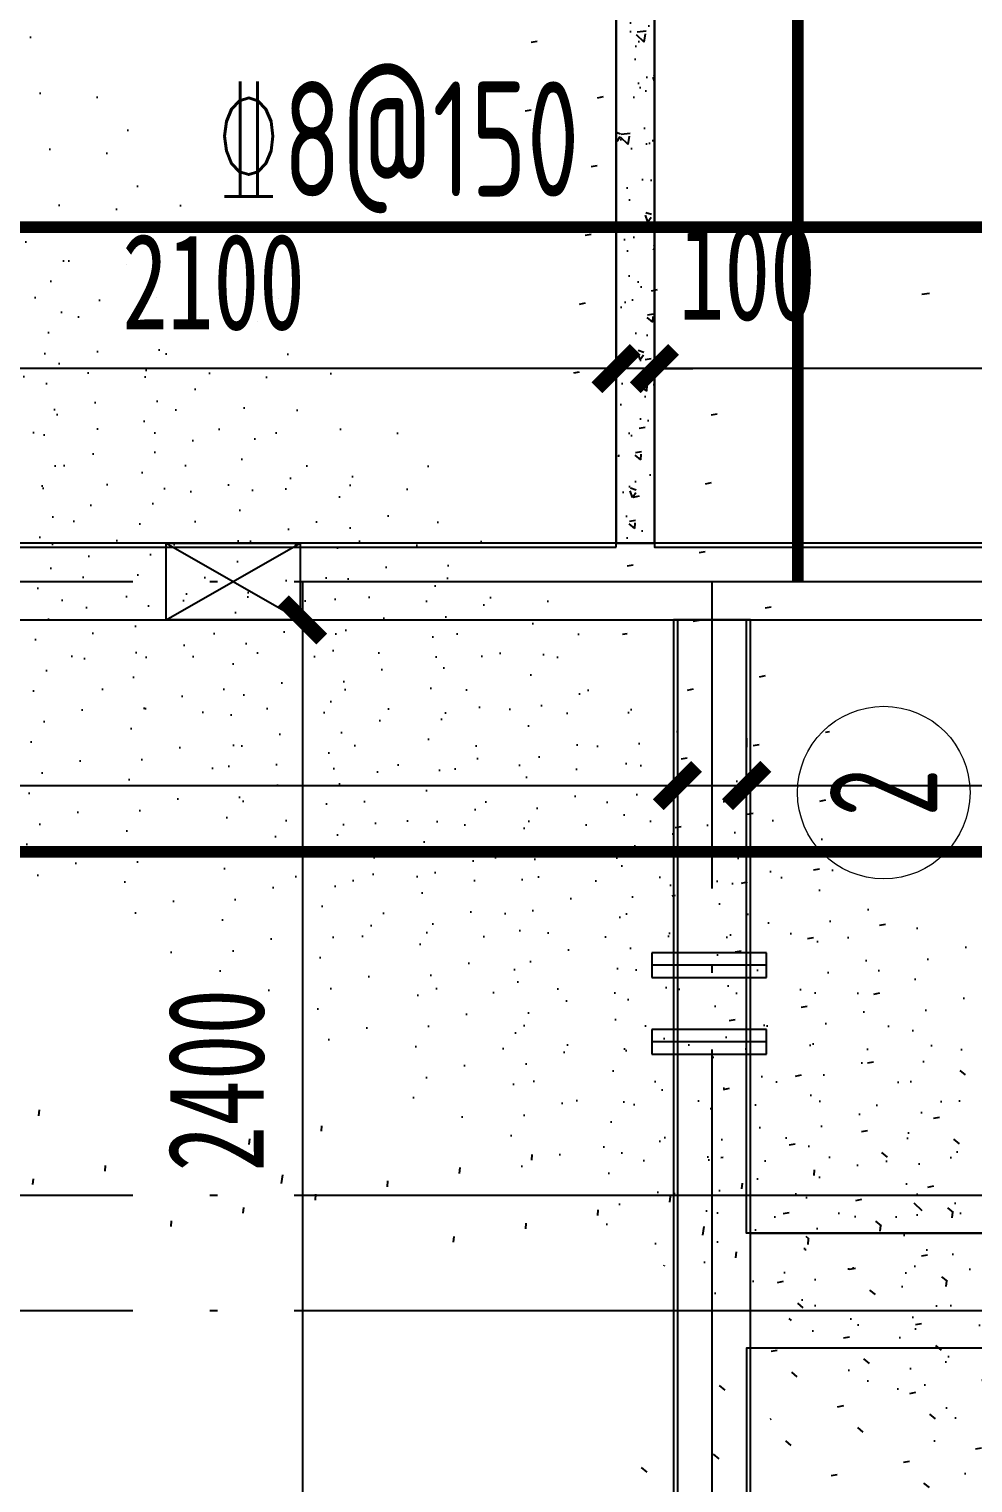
# Model space of a CAD drawing. Extents: x -3200779283 to -8106663, y 659664 to 1123462.
# Drawn here: x -8155031 to -8152570, y 1011388 to 1015179 of the extents above; entities that cross this region are included whole.
import ezdxf
from ezdxf.enums import TextEntityAlignment as Align

# ---------------------------------------------------------------- set-up
doc = ezdxf.new("R2010")
doc.units = 0
doc.header["$LTSCALE"] = 1000
doc.header["$MEASUREMENT"] = 0
for name, pattern in [('120-墙体$0$CENTER2', [1.125, 0.75, -0.125, 0.125, -0.125]), ('3#-轴线$0$DOTE', [2.4200000000000004, 2, -0.2, 0.02, -0.2]), ('DASH', [0.35, 0.25, -0.1])]:
    doc.linetypes.add(name, pattern=pattern)
doc.layers.get('Defpoints').update_dxf_attribs({"color": 30, "linetype": 'DASH'})
for name, color, linetype in [('120-墙体$0$DUCT-排烟中心线', 5, '120-墙体$0$CENTER2'), ('120-墙体$0$DUCT-排烟管', 2, 'Continuous'), ('120-墙体$0$S-WALL-BEAM', 120, 'Continuous'), ('120-墙体$0$暖-首层和标准层暖通套管_TZ$0$H-暖洞-穿梁', 3, 'Continuous'), ('3#-轴线$0$A-ANNO-DOTE', 10, '3#-轴线$0$DOTE'), ('3#4#5#$0$S-ANNO-TEXT', 7, 'Continuous'), ('3#4#5#$0$S-DIMS-SLAB', 120, 'Continuous'), ('3#4#5#$0$S-PC-SLAB', 6, 'Continuous'), ('3#4#5#$0$S-WALL-HATC', 253, 'Continuous'), ('S-ANNO-TEXT', 7, 'Continuous'), ('S-REIN', 1, 'Continuous'), ('S-REIN-TEXT', 7, 'Continuous')]:
    doc.layers.add(name, color=color, linetype=linetype)
doc.layers.add('提资不打印', color=2, linetype='Continuous', plot=False)
doc.styles.add('3#4#5#$0$楷体', font='', dxfattribs={"width": 0.7})
doc.styles.add('FromPkpm', font='Pkpmeng', dxfattribs={"width": 0.7, "bigfont": 'Pkpmchn'})
doc.styles.get('3#4#5#$0$楷体').set_extended_font_data('KaiTi_GB2312')
doc.dimstyles.new('3#4#5#$0$TSSD_100_100', dxfattribs={"dimtxt": 250, "dimasz": 100, "dimexe": 100, "dimexo": 250, "dimgap": 100, "dimtad": 1, "dimdec": 0, "dimzin": 0, "dimdsep": 46, "dimtxsty": '3#4#5#$0$楷体', "dimblk": '3#4#5#$0$_ArchTick', "dimcen": 0, "dimdle": 100, "dimclrt": 7, "dimadec": 0, "dimazin": 0, "dimtfac": 1, "dimtdec": 0, "dimtix": 1, "dimtmove": 2, "dimatfit": 3, "dimfxl": 1, "dimtolj": 1, "dimtzin": 0, "dimarcsym": 0})

# ---------------------------------------------------------------- blocks, each defined once
blk = doc.blocks.new('jf')
at = {"layer": 'S-REIN', "const_width": 30}
blk.add_lwpolyline([(-8168020.190411068, 1012833.484939759), (-8168020.190411068, 1013033.484939759), (-8147836.507994623, 1013033.485916322), (-8147836.507994623, 1012833.485916322)], dxfattribs=at)
at = {"layer": 'S-REIN-TEXT', "lineweight": 18}
blk.add_circle((-8150080.471343368, 1013188.017463509), 225, dxfattribs=at)
at = {"layer": '提资不打印', "color": 2, "const_width": 30}
for points in [[(-8150304.526322826, 1013738.016486946), (-8150304.526322826, 1016938.016486946)], [(-8155776.792924388, 1014662.017463509), (-8147876.407182201, 1014662.017463509)]]:
    blk.add_lwpolyline(points, dxfattribs=at)
at = {"layer": 'S-REIN-TEXT', "lineweight": 18, "style": 'FromPkpm', "width": 0.7}
blk.add_text('2', height=280, rotation=450, dxfattribs=at).set_placement((-8150080.471343368, 1013188.017463509), align=Align.MIDDLE_CENTER)
at = {"layer": '提资不打印', "lineweight": 25, "style": 'FromPkpm', "width": 0.7}
blk.add_text('%%1328@150', height=300, dxfattribs=at).set_placement((-8151826.600541576, 1014742.017463509))
blk = doc.blocks.new('3#4#5#$0$ban3')
at = {"layer": '3#4#5#$0$S-WALL-HATC', "ltscale": 100}
h = blk.add_hatch(dxfattribs=at)
h.set_pattern_fill('AR-CONC', color=256, scale=25, angle=-270.0000000000001, style=0)
h.set_pattern_definition([(139.9999999999999, (0, 0), (15.6880337456489, 179.3150456501884), [18.75, -206.25]), (84.99999999999994, (0, 0), (-188.048033425003, -34.68783340324987), [15, -165]), (190.4513999999999, (1.307335000019521, 14.94292000000132), (-172.3598855152383, 144.6273454285055), [15.9350475, -175.2855279999999]), (136.1841999999999, (-50, 0), (41.37975358225471, 266.8102621564111), [28.125, -309.375]), (186.6356, (-46.55167324998183, 22.23418625001796), (-243.5294677251103, 233.665676387176), [23.902572, -262.92825]), (81.18419999999995, (-50, 0), (-243.529650231331, 233.665486283407), [22.5, -247.5]), (111, (-37.5, 25), (100.6547226663348, 149.2267630296154), [18.75, -206.25]), (55.99999999999998, (-37.5, 25), (-181.2875112617132, 60.82883298039556), [15, -165]), (161.4514, (-29.11209850001615, 37.4355582499993), (-80.63262417748795, 210.0556571453725), [15.9350475, -175.285528]), (127.5, (0, 0), (-83.22346345782788, 3.039963829322726), [0, -162.9999999999999, 0, -167.4999999999999, 0, -165.6249999999999]), (97.49999999999993, (0, 0), (-98.60292797059002, 65.76738436053722), [0, -95.5, 0, -159.25, 0, -63.125]), (57.49999999999993, (0, -55.75), (5.638717933595033, 133.4556090431022), [0, -62.5, 0, -195, 0, -258.75]), (47.49999999999995, (0, -80.75), (-25.02624558307933, 145.7965423355966), [0, -81.25, 0, -129.5, 0, -183.75])])
h.paths.add_polyline_path([(-216732.0009944952, 412974.9999670067), (-216832.0009944952, 412974.9999670067), (-216832.0009944952, 409974.9999670067), (-216732.0009944952, 409974.9999670067)])
h.paths.add_polyline_path([(-214532.000995802, 412974.9999670067), (-214632.000995802, 412974.9999670067), (-214632.000995802, 409974.9999670067), (-214532.000995802, 409974.9999670067)])
h = blk.add_hatch(dxfattribs=at)
h.set_pattern_fill('AR-CONC', color=256, scale=25, angle=-270.0000000000001, style=0)
h.set_pattern_definition([(139.9999999999999, (-37341029879.81102, -2020433658.351167), (15.6880337456489, 179.3150456501884), [18.75, -206.25]), (84.99999999999994, (-37341029879.81102, -2020433658.351167), (-188.048033425003, -34.68783340324987), [15, -165]), (190.4513999999999, (-37341029878.50368, -2020433643.408247), (-172.3598855152383, 144.6273454285055), [15.93504749999986, -175.2855279999978]), (136.1841999999999, (-37341029929.81102, -2020433658.351167), (41.37975358225471, 266.8102621564111), [28.125, -309.375]), (186.6356, (-37341029926.36269, -2020433636.116981), (-243.5294677251103, 233.665676387176), [23.902572, -262.92825]), (81.18419999999995, (-37341029929.81102, -2020433658.351167), (-243.529650231331, 233.665486283407), [22.5, -247.5]), (111, (-37341029917.31102, -2020433633.351167), (100.6547226663348, 149.2267630296154), [18.75, -206.25]), (55.99999999999998, (-37341029917.31102, -2020433633.351167), (-181.2875112617132, 60.82883298039556), [15, -165]), (161.4514, (-37341029908.92312, -2020433620.915609), (-80.63262417748795, 210.0556571453725), [15.9350475, -175.285528]), (127.5, (-37341029879.81102, -2020433658.351167), (-83.22346345782788, 3.039963829322726), [0, -162.9999999999978, 0, -167.4999999999978, 0, -165.6249999999978]), (97.49999999999993, (-37341029879.81102, -2020433658.351167), (-98.60292797059002, 65.76738436053722), [0, -95.5, 0, -159.25, 0, -63.125]), (57.49999999999993, (-37341029879.81102, -2020433714.101167), (5.638717933595033, 133.4556090431022), [0, -62.5, 0, -195, 0, -258.75]), (47.49999999999995, (-37341029879.81102, -2020433739.101167), (-25.02624558307933, 145.7965423355966), [0, -81.25, 0, -129.5, 0, -183.75])])
h.paths.add_polyline_path([(-214282.0075875558, 407875.9277280352), (-214282.0075875558, 408175.9277280352), (-211832.3804074041, 408175.221341892), (-211832.380407404, 407875.221341892)])
at = {"layer": '3#4#5#$0$S-PC-SLAB'}
for points in [[(-214632.000995802, 409964.9999670067), (-214632.000995802, 412984.9999670067), (-216732.0009944952, 412984.9999670067), (-216732.0009944952, 409964.9999670067)], [(-211832.000995802, 409964.9999670067), (-211832.000995802, 412984.9999670067), (-214532.000995802, 412984.9999670067), (-214532.000995802, 409964.9999670067)], [(-214472.0009953861, 407375.0001829517), (-220092.0009953849, 407375.0001829517), (-220092.0009953849, 409775.0001829517), (-214472.0009953861, 409775.0001829517)], [(-214292.0078049984, 409775.0002631896), (-211822.0078049995, 409775.0002631896), (-211822.0078049995, 408175.9277280352), (-214292.0078049984, 408175.9277280352)], [(-214292.0078736024, 406375.9155135542), (-211022.0078736036, 406375.9155135542), (-211022.007587557, 407875.9277280353), (-214292.0075875558, 407875.9277280352)]]:
    blk.add_lwpolyline(points, close=True, dxfattribs=at)
at = {"layer": '3#4#5#$0$S-WALL-HATC', "ltscale": 100}
for points in [[(-214532.000995802, 409974.9999670067), (-214532.000995802, 412974.9999670067), (-214632.000995802, 412974.9999670067), (-214632.000995802, 409974.9999670067)], [(-214282.0075875558, 407875.9277280352), (-214282.0075875558, 408175.9277280352), (-211832.3804074041, 408175.221341892), (-211832.380407404, 407875.221341892)]]:
    blk.add_lwpolyline(points, close=True, dxfattribs=at)
blk = doc.blocks.new('3#4#5#$0$_ArchTick')
at = {"color": 0, "linetype": 'ByBlock', "const_width": 0.4}
blk.add_lwpolyline([(-0.5, -0.5), (0.5, 0.5)], dxfattribs=at)
blk = doc.blocks.new('*D792')
at = {"layer": '3#4#5#$0$S-DIMS-SLAB', "color": 0, "lineweight": -2, "transparency": 16777216}
for p, q in [((163379.3225028072, 159875.0004289025), (163379.3225028072, 162475.0004289025)), ((163161.616731253, 162375.0004289025), (163479.3225028072, 162375.0004289025)), ((163161.616731253, 159975.0004289025), (163479.3225028072, 159975.0004289025))]:
    blk.add_line(p, q, dxfattribs=at)
at = {"layer": 'Defpoints', "color": 0, "transparency": 16777216}
for p in [(162911.616731253, 162375.0004289025), (163379.3225028072, 162375.0004289025), (162911.616731253, 159975.0004289025)]:
    blk.add_point(p, dxfattribs=at)
at = {"layer": '3#4#5#$0$S-DIMS-SLAB', "color": 0, "lineweight": -2, "transparency": 16777216, "xscale": 100, "yscale": 100, "zscale": 100}
for p, rotation in [((163379.3225028072, 162375.0004289025), 90), ((163379.3225028072, 159975.0004289025), 270)]:
    blk.add_blockref('3#4#5#$0$_ArchTick', p, dxfattribs=dict(at, rotation=rotation))
at = {"layer": '3#4#5#$0$S-DIMS-SLAB', "color": 7, "transparency": 16777216, "insert": (163154.3225028072, 161175.0004289025), "char_height": 250, "attachment_point": 5, "rotation": 90, "style": '3#4#5#$0$楷体'}
blk.add_mtext('\\A1;2400', dxfattribs=at)
blk = doc.blocks.new('*D794')
at = {"layer": '3#4#5#$0$S-DIMS-SLAB', "color": 0, "lineweight": -2, "transparency": 16777216}
for p, q in [((164537.0246200083, 162067.0547142393), (164537.0246200083, 162043.1163812766)), ((167007.0246200072, 162067.0547142393), (167007.0246200072, 162043.1163812766)), ((164437.0246200083, 161943.1163812766), (167107.0246200072, 161943.1163812766))]:
    blk.add_line(p, q, dxfattribs=at)
at = {"layer": 'Defpoints', "color": 0, "transparency": 16777216}
for p in [(167007.0246200072, 161943.1163812766), (164537.0246200083, 161817.0547142393), (167007.0246200072, 161817.0547142393)]:
    blk.add_point(p, dxfattribs=at)
at = {"layer": '3#4#5#$0$S-DIMS-SLAB', "color": 0, "lineweight": -2, "transparency": 16777216, "xscale": 100, "yscale": 100, "zscale": 100, "rotation": 180}
blk.add_blockref('3#4#5#$0$_ArchTick', (164537.0246200083, 161943.1163812766), dxfattribs=at)
at = {"layer": '3#4#5#$0$S-DIMS-SLAB', "color": 0, "lineweight": -2, "transparency": 16777216, "xscale": 100, "yscale": 100, "zscale": 100}
blk.add_blockref('3#4#5#$0$_ArchTick', (167007.0246200072, 161943.1163812766), dxfattribs=at)
at = {"layer": '3#4#5#$0$S-DIMS-SLAB', "color": 7, "transparency": 16777216, "insert": (165772.0246200078, 162168.1163812766), "char_height": 250, "attachment_point": 5, "style": '3#4#5#$0$楷体'}
blk.add_mtext('\\A1;2470', dxfattribs=at)
blk = doc.blocks.new('*D796')
at = {"layer": '3#4#5#$0$S-DIMS-SLAB', "color": 0, "lineweight": -2, "transparency": 16777216}
for p, q in [((158736.7930608598, 162124.9999670067), (158736.7930608598, 161843.1163812766)), ((164356.7930608586, 162124.9995076627), (164356.7930608586, 161843.1163812766)), ((158636.7930608598, 161943.1163812766), (164456.7930608586, 161943.1163812766))]:
    blk.add_line(p, q, dxfattribs=at)
at = {"layer": 'Defpoints', "color": 0, "transparency": 16777216}
for p in [(158736.7930608598, 162374.9999670067), (164356.7930608586, 162374.9995076627), (164356.7930608586, 161943.1163812766)]:
    blk.add_point(p, dxfattribs=at)
at = {"layer": '3#4#5#$0$S-DIMS-SLAB', "color": 0, "lineweight": -2, "transparency": 16777216, "xscale": 100, "yscale": 100, "zscale": 100, "rotation": 180}
blk.add_blockref('3#4#5#$0$_ArchTick', (158736.7930608598, 161943.1163812766), dxfattribs=at)
at = {"layer": '3#4#5#$0$S-DIMS-SLAB', "color": 0, "lineweight": -2, "transparency": 16777216, "xscale": 100, "yscale": 100, "zscale": 100}
blk.add_blockref('3#4#5#$0$_ArchTick', (164356.7930608586, 161943.1163812766), dxfattribs=at)
at = {"layer": '3#4#5#$0$S-DIMS-SLAB', "color": 7, "transparency": 16777216, "insert": (161546.7930608592, 162168.1163812766), "char_height": 250, "attachment_point": 5, "style": '3#4#5#$0$楷体'}
blk.add_mtext('\\A1;5620', dxfattribs=at)
blk = doc.blocks.new('*D798')
at = {"layer": '3#4#5#$0$S-DIMS-SLAB', "color": 0, "lineweight": -2, "transparency": 16777216}
for p, q in [((164296.7930604427, 163030.3963562407), (161996.7930617494, 163030.3963562407)), ((162096.7930617494, 162888.2046499705), (162096.7930617494, 162930.3963562407)), ((164196.7930604427, 162888.2046499705), (164196.7930604427, 162930.3963562407))]:
    blk.add_line(p, q, dxfattribs=at)
at = {"layer": 'Defpoints', "color": 0, "transparency": 16777216}
for p in [(162096.7930617494, 163138.2046499705), (164196.7930604427, 163138.2046499705), (162096.7930617494, 163030.3963562407)]:
    blk.add_point(p, dxfattribs=at)
at = {"layer": '3#4#5#$0$S-DIMS-SLAB', "color": 0, "lineweight": -2, "transparency": 16777216, "xscale": 100, "yscale": 100, "zscale": 100, "rotation": 180}
blk.add_blockref('3#4#5#$0$_ArchTick', (162096.7930617494, 163030.3963562407), dxfattribs=at)
at = {"layer": '3#4#5#$0$S-DIMS-SLAB', "color": 0, "lineweight": -2, "transparency": 16777216, "xscale": 100, "yscale": 100, "zscale": 100}
blk.add_blockref('3#4#5#$0$_ArchTick', (164196.7930604427, 163030.3963562407), dxfattribs=at)
at = {"layer": '3#4#5#$0$S-DIMS-SLAB', "color": 7, "transparency": 16777216, "insert": (163146.793061096, 163255.3963562407), "char_height": 250, "attachment_point": 5, "style": '3#4#5#$0$楷体'}
blk.add_mtext('\\A1;2100', dxfattribs=at)
blk = doc.blocks.new('*D799')
at = {"layer": '3#4#5#$0$S-DIMS-SLAB', "color": 0, "lineweight": -2, "transparency": 16777216}
for p, q in [((164196.7930604427, 163030.3963562407), (164096.7930604427, 163030.3963562407)), ((164296.7930604427, 163030.3963562407), (164196.7930604427, 163030.3963562407)), ((164296.7930604427, 163030.3963562407), (164396.7930604427, 163030.3963562407)), ((164196.7930604427, 162888.2046499705), (164196.7930604427, 162930.3963562407)), ((164296.7930604427, 162888.2046499706), (164296.7930604427, 162930.3963562407))]:
    blk.add_line(p, q, dxfattribs=at)
at = {"layer": 'Defpoints', "color": 0, "transparency": 16777216}
for p in [(164196.7930604427, 163138.2046499705), (164296.7930604427, 163138.2046499706), (164196.7930604427, 163030.3963562407)]:
    blk.add_point(p, dxfattribs=at)
at = {"layer": '3#4#5#$0$S-DIMS-SLAB', "color": 0, "lineweight": -2, "transparency": 16777216, "xscale": 100, "yscale": 100, "zscale": 100}
blk.add_blockref('3#4#5#$0$_ArchTick', (164196.7930604427, 163030.3963562407), dxfattribs=at)
at = {"layer": '3#4#5#$0$S-DIMS-SLAB', "color": 0, "lineweight": -2, "transparency": 16777216, "xscale": 100, "yscale": 100, "zscale": 100, "rotation": 180}
blk.add_blockref('3#4#5#$0$_ArchTick', (164296.7930604427, 163030.3963562407), dxfattribs=at)
at = {"layer": '3#4#5#$0$S-DIMS-SLAB', "color": 7, "transparency": 16777216, "insert": (164538.7161373657, 163280.3963562407), "char_height": 250, "attachment_point": 5, "style": '3#4#5#$0$楷体'}
blk.add_mtext('\\A1;100', dxfattribs=at)
blk = doc.blocks.new('*D800')
at = {"layer": '3#4#5#$0$S-DIMS-SLAB', "color": 0, "lineweight": -2, "transparency": 16777216}
for p, q in [((167096.7931445275, 163030.3963562407), (164196.7930604427, 163030.3963562407)), ((164296.7930604427, 162888.2046499706), (164296.7930604427, 162930.3963562407)), ((166996.7931445275, 162888.2046499705), (166996.7931445275, 162930.3963562407))]:
    blk.add_line(p, q, dxfattribs=at)
at = {"layer": 'Defpoints', "color": 0, "transparency": 16777216}
for p in [(164296.7930604427, 163138.2046499706), (166996.7931445275, 163138.2046499705), (164296.7930604427, 163030.3963562407)]:
    blk.add_point(p, dxfattribs=at)
at = {"layer": '3#4#5#$0$S-DIMS-SLAB', "color": 0, "lineweight": -2, "transparency": 16777216, "xscale": 100, "yscale": 100, "zscale": 100, "rotation": 180}
blk.add_blockref('3#4#5#$0$_ArchTick', (164296.7930604427, 163030.3963562407), dxfattribs=at)
at = {"layer": '3#4#5#$0$S-DIMS-SLAB', "color": 0, "lineweight": -2, "transparency": 16777216, "xscale": 100, "yscale": 100, "zscale": 100}
blk.add_blockref('3#4#5#$0$_ArchTick', (166996.7931445275, 163030.3963562407), dxfattribs=at)
at = {"layer": '3#4#5#$0$S-DIMS-SLAB', "color": 7, "transparency": 16777216, "insert": (165646.7931024851, 163255.3963562407), "char_height": 250, "attachment_point": 5, "style": '3#4#5#$0$楷体'}
blk.add_mtext('\\A1;2700', dxfattribs=at)
blk = doc.blocks.new('*D806')
at = {"layer": '3#4#5#$0$S-DIMS-SLAB', "color": 0, "lineweight": -2, "transparency": 16777216}
for p, q in [((164537.0246200083, 162067.0547142393), (164537.0246200083, 162043.1163812766)), ((167007.0246200072, 162067.0547142393), (167007.0246200072, 162043.1163812766)), ((164437.0246200083, 161943.1163812766), (167107.0246200072, 161943.1163812766))]:
    blk.add_line(p, q, dxfattribs=at)
at = {"layer": 'Defpoints', "color": 0, "transparency": 16777216}
for p in [(167007.0246200072, 161943.1163812766), (164537.0246200083, 161817.0547142393), (167007.0246200072, 161817.0547142393)]:
    blk.add_point(p, dxfattribs=at)
at = {"layer": '3#4#5#$0$S-DIMS-SLAB', "color": 0, "lineweight": -2, "transparency": 16777216, "xscale": 100, "yscale": 100, "zscale": 100, "rotation": 180}
blk.add_blockref('3#4#5#$0$_ArchTick', (164537.0246200083, 161943.1163812766), dxfattribs=at)
at = {"layer": '3#4#5#$0$S-DIMS-SLAB', "color": 0, "lineweight": -2, "transparency": 16777216, "xscale": 100, "yscale": 100, "zscale": 100}
blk.add_blockref('3#4#5#$0$_ArchTick', (167007.0246200072, 161943.1163812766), dxfattribs=at)
at = {"layer": '3#4#5#$0$S-DIMS-SLAB', "color": 7, "transparency": 16777216, "insert": (165772.0246200078, 162168.1163812766), "char_height": 250, "attachment_point": 5, "style": '3#4#5#$0$楷体'}
blk.add_mtext('\\A1;2470', dxfattribs=at)
blk = doc.blocks.new('120-墙体$0$A$Ca94620f4')
at = {"layer": '120-墙体$0$DUCT-排烟中心线'}
for p, q in [((-2257.938552053805, -4100.000693814996), (-2556.560479313237, -4100.000693814989)), ((-2257.938321257505, -4300.000543797403), (-2556.560248516937, -4300.000543797396))]:
    blk.add_line(p, q, dxfattribs=at)
at = {"layer": '120-墙体$0$DUCT-排烟管'}
for p, q in [((-2257.938552053805, -4067.500693814996), (-2556.560479313237, -4067.500693814989)), ((-2556.560479313237, -4067.500693814989), (-2556.560479313237, -4132.500693814989)), ((-2257.938552053805, -4132.500693814996), (-2257.938552053805, -4067.500693814996)), ((-2556.560479313237, -4132.500693814989), (-2257.938552053805, -4132.500693814996)), ((-2257.938321257505, -4267.500543797403), (-2556.560248516937, -4267.500543797396)), ((-2556.560248516937, -4267.500543797396), (-2556.560248516937, -4332.500543797396)), ((-2257.938321257505, -4332.500543797403), (-2257.938321257505, -4267.500543797403)), ((-2556.560248516937, -4332.500543797396), (-2257.938321257505, -4332.500543797403))]:
    blk.add_line(p, q, dxfattribs=at)
at = {"layer": '120-墙体$0$暖-首层和标准层暖通套管_TZ$0$H-暖洞-穿梁', "color": 6}
for p, q in [((-3823.780598112178, -3000.0003486645), (-3473.780598112178, -3200.00034859209)), ((-3823.780598112178, -3200.00034859209), (-3473.780598112178, -3000.0003486645))]:
    blk.add_line(p, q, dxfattribs=at)
blk.add_lwpolyline([(-3823.780598112178, -3000.0003486645), (-3473.780598112178, -3000.0003486645), (-3473.780598112178, -3200.00034859209), (-3823.780598112178, -3200.00034859209)], close=True, dxfattribs=at)
blk = doc.blocks.new('120-墙体')
at = {"layer": '120-墙体$0$S-WALL-BEAM'}
for points in [[(-6350, -3099.999397527484), (-6350, -3299.9997895509), (-1750, -3300.000392023416), (-1750, -3100)], [(-2549.999210441369, -3300.000287245691), (-2749.999602464784, -3300.000287245691), (-2750.0002049373, -8000.000515879853), (-2549.999812913884, -8000.000515879852)]]:
    blk.add_lwpolyline(points, close=True, dxfattribs=at)
blk.add_blockref('120-墙体$0$A$Ca94620f4', (-250, -100.0000000000005))
blk = doc.blocks.new('3#-轴线')
at = {"layer": '3#-轴线$0$A-ANNO-DOTE'}
for points in [[(-3000, -3200), (44800, -3200)], [(17450, -16100), (17450, -3200)], [(-3000, -4800), (44800, -4800)], [(-3000, -5100), (44800, -5100)]]:
    blk.add_lwpolyline(points, dxfattribs=at)
blk = doc.blocks.new('3#4#5#$0$5#')
at = {"layer": '3#4#5#$0$S-ANNO-TEXT'}
blk.add_blockref('3#4#5#$0$ban3', (378828.7940562447, -247400.000215945), dxfattribs=at)
at = {"layer": '3#4#5#$0$S-DIMS-SLAB'}
for base, p1, p2, angle, picture, middle in [((162096.7930617494, 163030.3963562407), (164196.7930604427, 163138.2046499705), (162096.7930617494, 163138.2046499705), 180, '*D798', (163146.793061096, 163255.3963562407)), ((164296.7930604427, 163030.3963562407), (166996.7931445275, 163138.2046499705), (164296.7930604427, 163138.2046499706), 180, '*D800', (165646.7931024851, 163255.3963562407)), ((163379.3225028072, 162375.0004289025), (162911.616731253, 159975.0004289025), (162911.616731253, 162375.0004289025), 90, '*D792', (163154.3225028072, 161175.0004289025))]:
    dim = blk.add_linear_dim(base=base, p1=p1, p2=p2, angle=angle, dimstyle='3#4#5#$0$TSSD_100_100', dxfattribs=at)
    dim.commit()
    dim.dimension.update_dxf_attribs({"geometry": picture, "text_midpoint": middle})
dim = blk.add_linear_dim(base=(164196.7930604427, 163030.3963562407), p1=(164296.7930604427, 163138.2046499706), p2=(164196.7930604427, 163138.2046499705), angle=180, dimstyle='3#4#5#$0$TSSD_100_100', dxfattribs=at)
dim.commit()
dim.dimension.update_dxf_attribs({"geometry": '*D799', "text_midpoint": (164538.7161373657, 163280.3963562407), "dimtype": 128})
for base, p1, p2, picture, middle in [((164356.7930608586, 161943.1163812766), (158736.7930608598, 162374.9999670067), (164356.7930608586, 162374.9995076627), '*D796', (161546.7930608592, 162168.1163812766)), ((167007.0246200072, 161943.1163812766), (164537.0246200083, 161817.0547142393), (167007.0246200072, 161817.0547142393), '*D794', (165772.0246200078, 162168.1163812766)), ((167007.0246200072, 161943.1163812766), (164537.0246200083, 161817.0547142393), (167007.0246200072, 161817.0547142393), '*D806', (165772.0246200078, 162168.1163812766))]:
    dim = blk.add_linear_dim(base=base, p1=p1, p2=p2, dimstyle='3#4#5#$0$TSSD_100_100', dxfattribs=at)
    dim.commit()
    dim.dimension.update_dxf_attribs({"geometry": picture, "text_midpoint": middle})

msp = doc.modelspace()

# ---------------------------------------------------------------- block references
for name, p in [('3#-轴线', (-8170700.435511587, 1016938.001106087)), ('120-墙体', (-8150600.435511587, 1016938.001106087))]:
    msp.add_blockref(name, p)
at = {"layer": '3#4#5#$0$S-PC-SLAB'}
msp.add_blockref('3#4#5#$0$5#', (-8317697.236654709, 851263.1443662292), dxfattribs=at)
at = {"layer": 'S-ANNO-TEXT'}
msp.add_blockref('jf', (-2722.006778582931, 0), dxfattribs=at)

doc.saveas('drawing.dxf')
